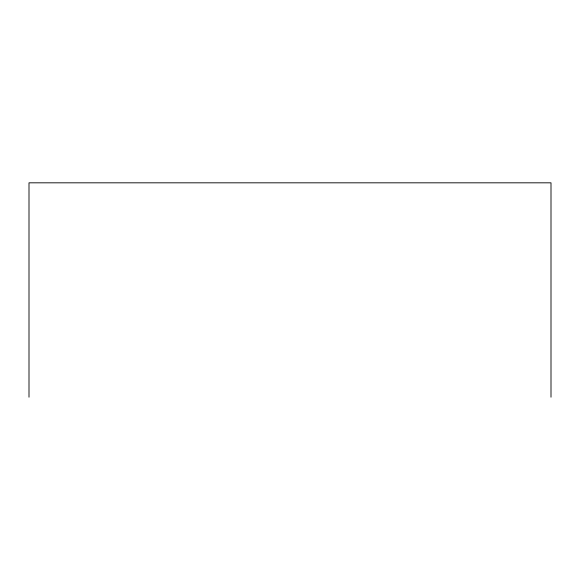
<?xml version="1.0" encoding="UTF-8"?>
<svg xmlns="http://www.w3.org/2000/svg" width="580" height="580" viewBox="0 0 580 580"><rect width="100%" height="100%" fill="white"/><g stroke="black" fill="none" stroke-linecap="round" stroke-linejoin="round"><path stroke-width="0.87" d="M551 397.177L551 182.823L29 182.823L29 397.177"/></g></svg>
